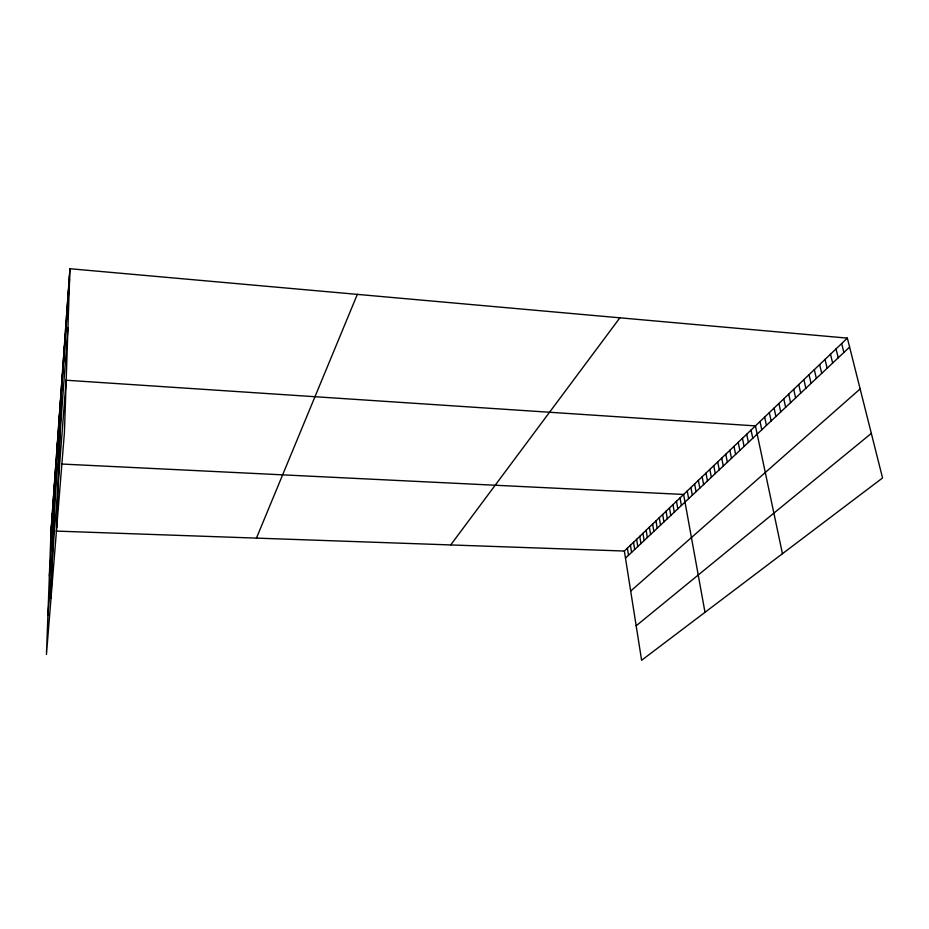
<?xml version="1.0" encoding="UTF-8"?>
<svg xmlns="http://www.w3.org/2000/svg" width="929" height="929" viewBox="0 0 929 929"><rect width="100%" height="100%" fill="white"/><g stroke="black" fill="none" stroke-linecap="round" stroke-linejoin="round"><path stroke-width="1.39" d="M64.438 350.047L64.786 340.246M64.879 344.09L65.216 334.231M65.309 338.04L65.657 328.123M65.762 331.885L66.098 321.933M66.214 325.649L66.551 315.639M66.667 319.321L67.016 309.241M67.132 312.876L67.48 302.749M67.608 306.349L67.956 296.165M68.096 299.707L68.444 289.465M68.583 292.96L68.932 282.66M69.083 286.097L69.431 275.75M69.93 268.725L64.415 432.612L46.45 654.492L51.037 530.912L69.93 268.725L847.353 338.121L882.55 477.959L641.614 660.275L624.369 551.036L847.353 338.121M54.974 480.514L55.577 467.868M50.99 598.427L55.879 463.745M55.868 468.286L56.181 459.576M56.17 464.105L56.797 451.088M56.785 455.582L57.099 446.756M57.099 451.25L57.424 442.378M57.424 446.861L57.737 437.942M57.737 442.401L58.062 433.448M58.074 437.896L58.724 424.286M58.736 428.71L59.061 419.618M59.073 424.019L59.398 414.891M59.421 419.269L59.746 410.095M59.77 414.462L60.095 405.241M60.118 409.584L60.455 400.318M60.478 404.638L60.815 395.324M60.849 399.633L61.175 390.273M61.209 394.546L61.546 385.14M56.715 527.73L61.918 379.949M61.976 384.014L62.313 374.515M62.371 378.556L62.707 369.01M62.777 373.028L63.114 363.425M63.184 367.408L63.52 357.758M63.59 361.706L63.938 351.998M64.02 355.923L64.356 346.169M50.99 535.545L51.525 524.119M51.478 528.752L52.024 517.163M51.978 521.796L52.279 513.632M52.245 518.254L52.802 506.444M52.767 511.055L53.069 502.786M53.023 507.397L53.603 495.343M53.568 499.941L53.87 491.557M53.847 496.144L54.428 483.846M54.405 488.422L54.718 479.921M54.683 484.485L54.997 475.95M50.747 538.89L69.582 279.13M49.365 576.061L67.945 327.902M47.902 615.358L66.18 380.042M256.439 538.123L357.34 294.377M450.704 544.94L619.887 317.823M625.496 558.12L849.605 347.086M630.698 591.065L860.138 388.937M636.168 625.786L871.332 433.413M56.135 531.086L624.369 551.036M61.535 464.024L683.616 494.46L704.995 612.316M66.087 380.228L755.44 425.888L782.45 553.707M841.651 343.567L843.88 352.486M836.042 348.932L838.225 357.804M830.491 354.216L832.651 363.053M825.022 359.442L827.147 368.232M819.633 364.598L821.724 373.342M814.303 369.684L816.37 378.382M809.043 374.701L811.075 383.363M803.864 379.659L805.861 388.276M798.731 384.548L800.717 393.13M793.68 389.367L795.63 397.914M788.686 394.14L790.602 402.64M783.762 398.843L785.655 407.308M778.885 403.488L780.755 411.919M774.089 408.086L775.924 416.471M769.34 412.615L771.151 420.965M764.648 417.098L766.437 425.401M760.015 421.511L761.78 429.79M751.05 430.069L752.769 438.267M746.719 434.215L748.414 442.378M742.434 438.302L744.106 446.431M738.195 442.355L739.844 450.449M734.003 446.35L735.629 454.409M729.869 450.31L731.471 458.322M725.77 454.211L727.361 462.201M721.717 458.078L723.285 466.033M717.722 461.899L719.267 469.819M713.762 465.684L715.284 473.569M709.849 469.424L711.359 477.274M705.982 473.116L707.468 480.932M702.15 476.774L703.625 484.555M698.364 480.386L699.816 488.131M694.613 483.963L696.053 491.685M690.909 487.504L692.326 495.192M687.239 491L688.644 498.652M680.028 497.886L681.398 505.481M676.475 501.277L677.833 508.837M672.968 504.633L674.303 512.158M669.495 507.954L670.808 515.456M666.047 511.24L667.347 518.707M662.644 514.492L663.933 521.924M659.276 517.708L660.542 525.117M655.944 520.89L657.198 528.264M652.634 524.037L653.877 531.388M649.371 527.161L650.602 534.477M646.143 530.25L647.35 537.543M642.938 533.304L644.134 540.573M639.767 536.335L640.952 543.57M636.62 539.331L637.793 546.531M633.52 542.304L634.67 549.469M630.443 545.242L631.581 552.383M627.389 548.145L628.527 555.263"/></g></svg>
